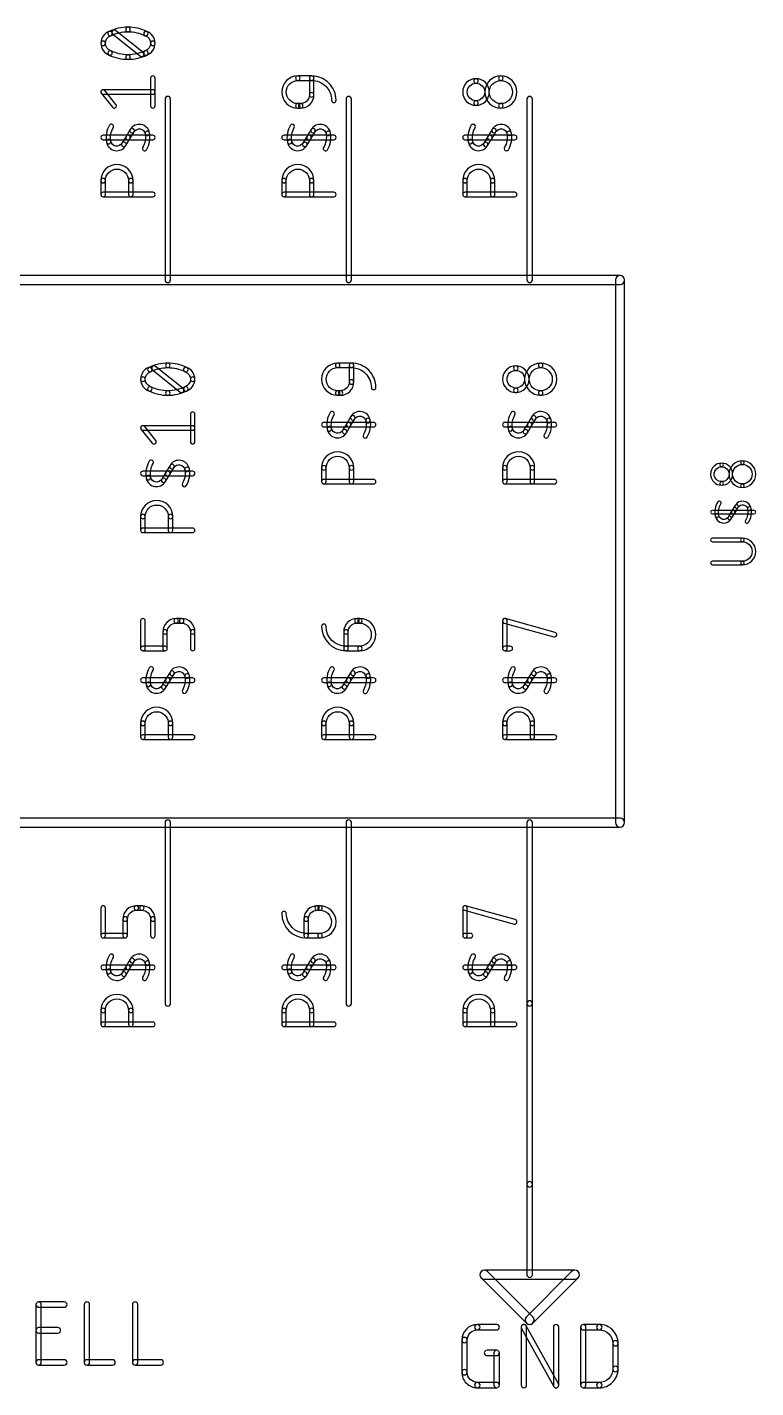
# Model space of a CAD drawing. Extents: x 1.15 to 5.71, y -1.13 to 1.97.
# Drawn here: x 4.645 to 5.45, y 0.175 to 1.679 of the extents above; entities that cross this region are included whole.
import ezdxf

# ---------------------------------------------------------------- set-up
doc = ezdxf.new("R2010")
doc.units = 0
for name, color, linetype in [('91', 122, 'CONTINUOUS'), ('94', 12, 'CONTINUOUS'), ('95', 251, 'CONTINUOUS'), ('96', 251, 'CONTINUOUS')]:
    doc.layers.add(name, color=color, linetype=linetype)

msp = doc.modelspace()

# ---------------------------------------------------------------- linework, layer by layer
at = {"layer": '91'}
msp.add_lwpolyline([(5.197, 0.6), (5.197, 0.4, 1), (5.203, 0.4), (5.203, 0.6, 1)], format="xyb", close=True, dxfattribs=at)
at = {"layer": '94'}
for points in [[(4.797, 1.6), (4.797, 1.4, 1), (4.803, 1.4), (4.803, 1.6, 1)], [(4.997, 1.6), (4.997, 1.4, 1), (5.003, 1.4), (5.003, 1.6, 1)], [(5.197, 1.6), (5.197, 1.4, 1), (5.203, 1.4), (5.203, 1.6, 1)], [(5.3, 1.405), (3.9, 1.405, 1), (3.9, 1.395), (5.3, 1.395, 1)], [(5.305, 0.8), (5.305, 1.4, 1), (5.295, 1.4), (5.295, 0.8, 1)], [(3.9, 0.795), (5.3, 0.795, 1), (5.3, 0.805), (3.9, 0.805, 1)], [(4.803, 0.6), (4.803, 0.8, 1), (4.797, 0.8), (4.797, 0.6, 1)], [(5.003, 0.6), (5.003, 0.8, 1), (4.997, 0.8), (4.997, 0.6, 1)], [(5.203, 0.6), (5.203, 0.8, 1), (5.197, 0.8), (5.197, 0.6, 1)], [(5.197, 0.4), (5.197, 0.3, 1), (5.203, 0.3), (5.203, 0.4, 1)], [(5.203536, 0.253536), (5.153536, 0.303536, 1), (5.146464, 0.296464), (5.196464, 0.246464, 1)], [(5.15, 0.295), (5.25, 0.295, 1), (5.25, 0.305), (5.15, 0.305, 1)], [(5.246464, 0.303536), (5.196464, 0.253536, 1), (5.203536, 0.246464), (5.253536, 0.296464, 1)]]:
    msp.add_lwpolyline(points, format="xyb", close=True, dxfattribs=at)
at = {"layer": '95'}
for points in [[(4.73695, 1.669994, 1), (4.735328, 1.674724, 0.320467), (4.726, 1.661664, 1), (4.731, 1.661664, -0.320467)], [(4.756, 1.674442, 1), (4.756, 1.679442, 0.113886), (4.735043, 1.674606, 1), (4.737234, 1.670112, -0.113886)], [(4.77284, 1.651394), (4.742284, 1.675839, 1), (4.739161, 1.671935), (4.769716, 1.64749, 1)], [(4.774766, 1.670112, 1), (4.776957, 1.674606, 0.113886), (4.756, 1.679442, 1), (4.756, 1.674442, -0.113886)], [(4.781, 1.661665, 1), (4.786, 1.661664, 0.320462), (4.776672, 1.674724, 1), (4.77505, 1.669994, -0.320462)], [(4.731, 1.661664, 1), (4.726, 1.661664, 0.320469), (4.735328, 1.648605, 1), (4.73695, 1.653335, -0.320469)], [(4.77505, 1.653335, 1), (4.776672, 1.648605, 0.320464), (4.786, 1.661664, 1), (4.781, 1.661664, -0.320464)], [(4.737234, 1.653217, 1), (4.735043, 1.648723, 0.113887), (4.756, 1.643887, 1), (4.756, 1.648887, -0.113887)], [(4.756, 1.648887, 1), (4.756, 1.643887, 0.113887), (4.776957, 1.648723, 1), (4.774766, 1.653217, -0.113887)], [(4.786, 1.592495), (4.786, 1.62305, 1), (4.781, 1.62305), (4.781, 1.592495, 1)], [(4.943778, 1.62055, 1), (4.943778, 1.62555, 1), (4.943778, 1.589995, 1), (4.943778, 1.594995, -1)], [(4.943778, 1.62055), (4.959056, 1.62055, 1), (4.959056, 1.62555), (4.943778, 1.62555, 1)], [(4.956556, 1.62305), (4.956556, 1.604717, 1), (4.961556, 1.604717), (4.961556, 1.62305, 1)], [(4.981, 1.598606, 1), (4.986, 1.598606, 0.414214), (4.959056, 1.62555, 1), (4.959056, 1.62055, -0.414214)], [(5.168222, 1.62055, 1), (5.168222, 1.62555, 1), (5.168222, 1.589995, 1), (5.168222, 1.594995, -1)], [(5.168222, 1.594995, 1), (5.168222, 1.589995, 1), (5.168222, 1.62555, 1), (5.168222, 1.62055, -1)], [(4.7285, 1.605273), (4.7835, 1.605273, 1), (4.7835, 1.610273), (4.7285, 1.610273, 1)], [(4.742674, 1.594057), (4.730452, 1.609334, 1), (4.726548, 1.606211), (4.73877, 1.590933, 1)], [(5.140722, 1.617495, 1), (5.140722, 1.622495, 1), (5.140722, 1.59305, 1), (5.140722, 1.59805, -1)], [(5.140722, 1.59805, 1), (5.140722, 1.59305, 1), (5.140722, 1.622495, 1), (5.140722, 1.617495, -1)], [(4.946833, 1.594995), (4.943778, 1.594995, 1), (4.943778, 1.589995), (4.946833, 1.589995, 1)], [(4.946833, 1.594995, 1), (4.946833, 1.589995, 0.414214), (4.961556, 1.604717, 1), (4.956556, 1.604717, -0.414214)], [(4.73981, 1.56841, 1), (4.735523, 1.570982, 0.182262), (4.732152, 1.552441, 1), (4.737071, 1.55334, -0.182262)], [(4.758144, 1.556187), (4.762727, 1.563826, 1), (4.75844, 1.566399), (4.753856, 1.55876, 1)], [(4.774929, 1.561608, 1), (4.779848, 1.562506, 0.691677), (4.75844, 1.566399, 1), (4.762727, 1.563826, -0.691677)], [(4.93981, 1.56841, 1), (4.935523, 1.570982, 0.182262), (4.932152, 1.552441, 1), (4.937071, 1.55334, -0.182262)], [(4.958144, 1.556187), (4.962727, 1.563826, 1), (4.95844, 1.566399), (4.953856, 1.55876, 1)], [(4.974929, 1.561608, 1), (4.979848, 1.562506, 0.691677), (4.95844, 1.566399, 1), (4.962727, 1.563826, -0.691677)], [(5.13981, 1.56841, 1), (5.135523, 1.570982, 0.182262), (5.132152, 1.552441, 1), (5.137071, 1.55334, -0.182262)], [(5.158144, 1.556187), (5.162727, 1.563826, 1), (5.15844, 1.566399), (5.153856, 1.55876, 1)], [(5.174929, 1.561608, 1), (5.179848, 1.562506, 0.691677), (5.15844, 1.566399, 1), (5.162727, 1.563826, -0.691677)], [(4.7835, 1.559974), (4.7285, 1.559974, 1), (4.7285, 1.554974), (4.7835, 1.554974, 1)], [(4.73707, 1.55334, 1), (4.732152, 1.552441, 0.691674), (4.75356, 1.548549, 1), (4.749273, 1.551121, -0.691674)], [(4.753856, 1.55876), (4.749273, 1.551121, 1), (4.75356, 1.548549), (4.758144, 1.556187, 1)], [(4.77219, 1.546538, 1), (4.776477, 1.543965, 0.182253), (4.779848, 1.562506, 1), (4.77493, 1.561608, -0.182253)], [(4.9835, 1.559974), (4.9285, 1.559974, 1), (4.9285, 1.554974), (4.9835, 1.554974, 1)], [(4.93707, 1.55334, 1), (4.932152, 1.552441, 0.691674), (4.95356, 1.548549, 1), (4.949273, 1.551121, -0.691674)], [(4.953856, 1.55876), (4.949273, 1.551121, 1), (4.95356, 1.548549), (4.958144, 1.556187, 1)], [(4.97219, 1.546538, 1), (4.976477, 1.543965, 0.182253), (4.979848, 1.562506, 1), (4.97493, 1.561608, -0.182253)], [(5.1835, 1.559974), (5.1285, 1.559974, 1), (5.1285, 1.554974), (5.1835, 1.554974, 1)], [(5.13707, 1.55334, 1), (5.132152, 1.552441, 0.691674), (5.15356, 1.548549, 1), (5.149273, 1.551121, -0.691674)], [(5.153856, 1.55876), (5.149273, 1.551121, 1), (5.15356, 1.548549), (5.158144, 1.556187, 1)], [(5.17219, 1.546538, 1), (5.176477, 1.543965, 0.182253), (5.179848, 1.562506, 1), (5.17493, 1.561608, -0.182253)], [(4.756556, 1.509778, 1), (4.761556, 1.509778, 1), (4.726, 1.509778, 1), (4.731, 1.509778, -1)], [(4.956556, 1.509778, 1), (4.961556, 1.509778, 1), (4.926, 1.509778, 1), (4.931, 1.509778, -1)], [(5.156556, 1.509778, 1), (5.161556, 1.509778, 1), (5.126, 1.509778, 1), (5.131, 1.509778, -1)], [(4.731, 1.4945), (4.731, 1.509778, 1), (4.726, 1.509778), (4.726, 1.4945, 1)], [(4.756556, 1.509778), (4.756556, 1.4945, 1), (4.761556, 1.4945), (4.761556, 1.509778, 1)], [(4.931, 1.4945), (4.931, 1.509778, 1), (4.926, 1.509778), (4.926, 1.4945, 1)], [(4.956556, 1.509778), (4.956556, 1.4945, 1), (4.961556, 1.4945), (4.961556, 1.509778, 1)], [(5.131, 1.4945), (5.131, 1.509778, 1), (5.126, 1.509778), (5.126, 1.4945, 1)], [(5.156556, 1.509778), (5.156556, 1.4945, 1), (5.161556, 1.4945), (5.161556, 1.509778, 1)], [(4.7835, 1.497), (4.7285, 1.497, 1), (4.7285, 1.492), (4.7835, 1.492, 1)], [(4.9835, 1.497), (4.9285, 1.497, 1), (4.9285, 1.492), (4.9835, 1.492, 1)], [(5.1835, 1.497), (5.1285, 1.497, 1), (5.1285, 1.492), (5.1835, 1.492, 1)], [(4.78095, 1.298552, 1), (4.779328, 1.303281, 0.320467), (4.77, 1.290222, 1), (4.775, 1.290222, -0.320467)], [(4.8, 1.303, 1), (4.8, 1.308, 0.113886), (4.779043, 1.303164, 1), (4.781234, 1.29867, -0.113886)], [(4.81684, 1.279952), (4.786284, 1.304397, 1), (4.783161, 1.300492), (4.813716, 1.276048, 1)], [(4.818766, 1.29867, 1), (4.820957, 1.303164, 0.113886), (4.8, 1.308, 1), (4.8, 1.303, -0.113886)], [(4.825, 1.290222, 1), (4.83, 1.290222, 0.320462), (4.820672, 1.303282, 1), (4.81905, 1.298552, -0.320462)], [(4.987778, 1.303, 1), (4.987778, 1.308, 1), (4.987778, 1.272445, 1), (4.987778, 1.277445, -1)], [(4.987778, 1.303), (5.003056, 1.303, 1), (5.003056, 1.308), (4.987778, 1.308, 1)], [(5.000556, 1.3055), (5.000556, 1.287167, 1), (5.005556, 1.287167), (5.005556, 1.3055, 1)], [(5.025, 1.281056, 1), (5.03, 1.281056, 0.414214), (5.003056, 1.308, 1), (5.003056, 1.303, -0.414214)], [(5.184722, 1.299944, 1), (5.184722, 1.304944, 1), (5.184722, 1.2755, 1), (5.184722, 1.2805, -1)], [(5.184722, 1.2805, 1), (5.184722, 1.2755, 1), (5.184722, 1.304945, 1), (5.184722, 1.299945, -1)], [(5.212222, 1.303, 1), (5.212222, 1.308, 1), (5.212222, 1.272445, 1), (5.212222, 1.277445, -1)], [(5.212222, 1.277444, 1), (5.212222, 1.272444, 1), (5.212222, 1.308, 1), (5.212222, 1.303, -1)], [(4.775, 1.290222, 1), (4.77, 1.290222, 0.320469), (4.779328, 1.277163, 1), (4.78095, 1.281893, -0.320469)], [(4.781234, 1.281775, 1), (4.779043, 1.277281, 0.113887), (4.8, 1.272445, 1), (4.8, 1.277445, -0.113887)], [(4.8, 1.277445, 1), (4.8, 1.272445, 0.113887), (4.820957, 1.277281, 1), (4.818766, 1.281775, -0.113887)], [(4.81905, 1.281893, 1), (4.820672, 1.277163, 0.320464), (4.83, 1.290222, 1), (4.825, 1.290222, -0.320464)], [(4.990833, 1.277445, 1), (4.990833, 1.272445, 0.414214), (5.005556, 1.287167, 1), (5.000556, 1.287167, -0.414214)], [(4.990833, 1.277445), (4.987778, 1.277445, 1), (4.987778, 1.272445), (4.990833, 1.272445, 1)], [(4.83, 1.221053), (4.83, 1.251608, 1), (4.825, 1.251608), (4.825, 1.221053, 1)], [(4.98381, 1.250859, 1), (4.979523, 1.253432, 0.182262), (4.976152, 1.23489, 1), (4.981071, 1.235789, -0.182262)], [(5.002144, 1.238637), (5.006727, 1.246276, 1), (5.00244, 1.248848), (4.997856, 1.241209, 1)], [(5.018929, 1.244057, 1), (5.023848, 1.244956, 0.691677), (5.00244, 1.248848, 1), (5.006727, 1.246276, -0.691677)], [(5.18381, 1.250859, 1), (5.179523, 1.253432, 0.182262), (5.176152, 1.23489, 1), (5.181071, 1.235789, -0.182262)], [(5.202144, 1.238637), (5.206727, 1.246276, 1), (5.20244, 1.248848), (5.197856, 1.241209, 1)], [(5.218929, 1.244057, 1), (5.223848, 1.244956, 0.691677), (5.20244, 1.248848, 1), (5.206727, 1.246276, -0.691677)], [(4.786674, 1.222614), (4.774452, 1.237892, 1), (4.770548, 1.234769), (4.78277, 1.219491, 1)], [(4.7725, 1.23383), (4.8275, 1.23383, 1), (4.8275, 1.23883), (4.7725, 1.23883, 1)], [(5.0275, 1.242423), (4.9725, 1.242423, 1), (4.9725, 1.237423), (5.0275, 1.237423, 1)], [(4.98107, 1.235789, 1), (4.976152, 1.23489, 0.691674), (4.99756, 1.230998, 1), (4.993273, 1.233571, -0.691674)], [(4.997856, 1.241209), (4.993273, 1.233571, 1), (4.99756, 1.230998), (5.002144, 1.238637, 1)], [(5.01619, 1.228987, 1), (5.020477, 1.226415, 0.182253), (5.023848, 1.244956, 1), (5.01893, 1.244057, -0.182253)], [(5.2275, 1.242423), (5.1725, 1.242423, 1), (5.1725, 1.237423), (5.2275, 1.237423, 1)], [(5.18107, 1.235789, 1), (5.176152, 1.23489, 0.691674), (5.19756, 1.230998, 1), (5.193273, 1.233571, -0.691674)], [(5.197856, 1.241209), (5.193273, 1.233571, 1), (5.19756, 1.230998), (5.202144, 1.238637, 1)], [(5.21619, 1.228987, 1), (5.220477, 1.226415, 0.182253), (5.223848, 1.244956, 1), (5.21893, 1.244057, -0.182253)], [(5.000556, 1.192227, 1), (5.005556, 1.192227, 1), (4.97, 1.192227, 1), (4.975, 1.192227, -1)], [(5.200556, 1.192227, 1), (5.205556, 1.192227, 1), (5.17, 1.192227, 1), (5.175, 1.192227, -1)], [(4.8275, 1.188531), (4.7725, 1.188531, 1), (4.7725, 1.183531), (4.8275, 1.183531, 1)], [(4.78381, 1.196967, 1), (4.779523, 1.19954, 0.182262), (4.776152, 1.180999, 1), (4.781071, 1.181897, -0.182262)], [(4.797856, 1.187318), (4.793273, 1.179679, 1), (4.79756, 1.177106), (4.802144, 1.184745, 1)], [(4.802144, 1.184745), (4.806727, 1.192384, 1), (4.80244, 1.194957), (4.797856, 1.187318, 1)], [(4.818929, 1.190165, 1), (4.823848, 1.191064, 0.691677), (4.80244, 1.194957, 1), (4.806727, 1.192384, -0.691677)], [(4.81619, 1.175095, 1), (4.820477, 1.172523, 0.182253), (4.823848, 1.191064, 1), (4.81893, 1.190165, -0.182253)], [(4.975, 1.17695), (4.975, 1.192227, 1), (4.97, 1.192227), (4.97, 1.17695, 1)], [(5.000556, 1.192227), (5.000556, 1.17695, 1), (5.005556, 1.17695), (5.005556, 1.192227, 1)], [(5.175, 1.17695), (5.175, 1.192227, 1), (5.17, 1.192227), (5.17, 1.17695, 1)], [(5.200556, 1.192227), (5.200556, 1.17695, 1), (5.205556, 1.17695), (5.205556, 1.192227, 1)], [(5.412222, 1.193444, 1), (5.412222, 1.197444, 1), (5.412222, 1.173, 1), (5.412222, 1.177, -1)], [(5.412222, 1.177, 1), (5.412222, 1.173, 1), (5.412222, 1.197445, 1), (5.412222, 1.193445, -1)], [(5.435222, 1.196, 1), (5.435222, 1.2, 1), (5.435222, 1.170445, 1), (5.435222, 1.174445, -1)], [(5.435222, 1.174444, 1), (5.435222, 1.170444, 1), (5.435222, 1.2, 1), (5.435222, 1.196, -1)], [(4.78107, 1.181897, 1), (4.776152, 1.180999, 0.691674), (4.79756, 1.177106, 1), (4.793273, 1.179679, -0.691674)], [(5.0275, 1.17945), (4.9725, 1.17945, 1), (4.9725, 1.17445), (5.0275, 1.17445, 1)], [(5.2275, 1.17945), (5.1725, 1.17945, 1), (5.1725, 1.17445), (5.2275, 1.17445, 1)], [(4.800556, 1.138335, 1), (4.805556, 1.138335, 1), (4.77, 1.138335, 1), (4.775, 1.138335, -1)], [(5.448, 1.145222), (5.402, 1.145222, 1), (5.402, 1.141222), (5.448, 1.141222, 1)], [(5.411382, 1.152416, 1), (5.407952, 1.154473, 0.182261), (5.405144, 1.139029, 1), (5.409079, 1.139748, -0.182261)], [(5.423285, 1.144251), (5.419452, 1.137862, 1), (5.422882, 1.135804), (5.426715, 1.142193, 1)], [(5.426715, 1.142193), (5.430548, 1.148582, 1), (5.427118, 1.15064), (5.423285, 1.144251, 1)], [(5.440921, 1.146696, 1), (5.444856, 1.147415, 0.691667), (5.427118, 1.15064, 1), (5.430548, 1.148582, -0.691667)], [(5.438618, 1.134029, 1), (5.442048, 1.131971, 0.182258), (5.444856, 1.147415, 1), (5.440921, 1.146696, -0.182258)], [(4.775, 1.123058), (4.775, 1.138335, 1), (4.77, 1.138335), (4.77, 1.123058, 1)], [(4.800556, 1.138335), (4.800556, 1.123058, 1), (4.805556, 1.123058), (4.805556, 1.138335, 1)], [(5.409079, 1.139748, 1), (5.405144, 1.139029, 0.691674), (5.422882, 1.135804, 1), (5.419452, 1.137862, -0.691674)], [(4.8275, 1.125558), (4.7725, 1.125558, 1), (4.7725, 1.120558), (4.8275, 1.120558, 1)], [(5.435222, 1.1145), (5.402, 1.1145, 1), (5.402, 1.1105), (5.435222, 1.1105, 1)], [(5.435222, 1.088945, 1), (5.435222, 1.084945, 1), (5.435222, 1.1145, 1), (5.435222, 1.1105, -1)], [(5.402, 1.084945), (5.435222, 1.084945, 1), (5.435222, 1.088945), (5.402, 1.088945, 1)], [(4.775, 0.992495), (4.775, 1.02305, 1), (4.77, 1.02305), (4.77, 0.992495, 1)], [(4.809167, 1.02055, 1), (4.809167, 1.02555, 0.414214), (4.794445, 1.010828, 1), (4.799445, 1.010828, -0.414214)], [(4.815278, 1.02555), (4.809167, 1.02555, 1), (4.809167, 1.02055), (4.815278, 1.02055, 1)], [(4.825, 1.010828, 1), (4.83, 1.010828, 0.414214), (4.815278, 1.02555, 1), (4.815278, 1.02055, -0.414214)], [(5.009167, 1.02055, 1), (5.009167, 1.02555, 0.414214), (4.994445, 1.010828, 1), (4.999445, 1.010828, -0.414214)], [(5.009167, 1.02055), (5.012222, 1.02055, 1), (5.012222, 1.02555), (5.009167, 1.02555, 1)], [(5.012222, 0.994995, 1), (5.012222, 0.989995, 1), (5.012222, 1.02555, 1), (5.012222, 1.02055, -1)], [(5.175, 0.992495), (5.175, 1.02305, 1), (5.17, 1.02305), (5.17, 0.992495, 1)], [(5.171831, 1.020642), (5.226831, 1.005364, 1), (5.228169, 1.010181), (5.173169, 1.025459, 1)], [(4.794445, 1.010828), (4.794445, 0.992495, 1), (4.799445, 0.992495), (4.799445, 1.010828, 1)], [(4.83, 0.992495), (4.83, 1.010828, 1), (4.825, 1.010828), (4.825, 0.992495, 1)], [(4.975, 1.016939, 1), (4.97, 1.016939, 0.414211), (4.996945, 0.989995, 1), (4.996945, 0.994995, -0.414211)], [(4.999445, 0.992495), (4.999445, 1.010828, 1), (4.994445, 1.010828), (4.994445, 0.992495, 1)], [(4.796945, 0.994995), (4.7725, 0.994995, 1), (4.7725, 0.989995), (4.796945, 0.989995, 1)], [(5.012222, 0.994995), (4.996945, 0.994995, 1), (4.996945, 0.989995), (5.012222, 0.989995, 1)], [(5.178611, 0.994995), (5.1725, 0.994995, 1), (5.1725, 0.989995), (5.178611, 0.989995, 1)], [(4.78381, 0.96841, 1), (4.779523, 0.970982, 0.182262), (4.776152, 0.952441, 1), (4.781071, 0.95334, -0.182262)], [(4.802144, 0.956187), (4.806727, 0.963826, 1), (4.80244, 0.966399), (4.797856, 0.95876, 1)], [(4.818929, 0.961608, 1), (4.823848, 0.962506, 0.691677), (4.80244, 0.966399, 1), (4.806727, 0.963826, -0.691677)], [(4.81619, 0.946538, 1), (4.820477, 0.943965, 0.182253), (4.823848, 0.962506, 1), (4.81893, 0.961608, -0.182253)], [(4.98381, 0.96841, 1), (4.979523, 0.970982, 0.182262), (4.976152, 0.952441, 1), (4.981071, 0.95334, -0.182262)], [(5.002144, 0.956187), (5.006727, 0.963826, 1), (5.00244, 0.966399), (4.997856, 0.95876, 1)], [(5.018929, 0.961608, 1), (5.023848, 0.962506, 0.691677), (5.00244, 0.966399, 1), (5.006727, 0.963826, -0.691677)], [(5.01619, 0.946538, 1), (5.020477, 0.943965, 0.182253), (5.023848, 0.962506, 1), (5.01893, 0.961608, -0.182253)], [(5.18381, 0.96841, 1), (5.179523, 0.970982, 0.182262), (5.176152, 0.952441, 1), (5.181071, 0.95334, -0.182262)], [(5.202144, 0.956187), (5.206727, 0.963826, 1), (5.20244, 0.966399), (5.197856, 0.95876, 1)], [(5.218929, 0.961608, 1), (5.223848, 0.962506, 0.691677), (5.20244, 0.966399, 1), (5.206727, 0.963826, -0.691677)], [(5.21619, 0.946538, 1), (5.220477, 0.943965, 0.182253), (5.223848, 0.962506, 1), (5.21893, 0.961608, -0.182253)], [(4.8275, 0.959974), (4.7725, 0.959974, 1), (4.7725, 0.954974), (4.8275, 0.954974, 1)], [(4.78107, 0.95334, 1), (4.776152, 0.952441, 0.691674), (4.79756, 0.948549, 1), (4.793273, 0.951121, -0.691674)], [(4.797856, 0.95876), (4.793273, 0.951121, 1), (4.79756, 0.948549), (4.802144, 0.956187, 1)], [(5.0275, 0.959974), (4.9725, 0.959974, 1), (4.9725, 0.954974), (5.0275, 0.954974, 1)], [(4.98107, 0.95334, 1), (4.976152, 0.952441, 0.691674), (4.99756, 0.948549, 1), (4.993273, 0.951121, -0.691674)], [(4.997856, 0.95876), (4.993273, 0.951121, 1), (4.99756, 0.948549), (5.002144, 0.956187, 1)], [(5.2275, 0.959974), (5.1725, 0.959974, 1), (5.1725, 0.954974), (5.2275, 0.954974, 1)], [(5.18107, 0.95334, 1), (5.176152, 0.952441, 0.691674), (5.19756, 0.948549, 1), (5.193273, 0.951121, -0.691674)], [(5.197856, 0.95876), (5.193273, 0.951121, 1), (5.19756, 0.948549), (5.202144, 0.956187, 1)], [(4.800556, 0.909778, 1), (4.805556, 0.909778, 1), (4.77, 0.909778, 1), (4.775, 0.909778, -1)], [(5.000556, 0.909778, 1), (5.005556, 0.909778, 1), (4.97, 0.909778, 1), (4.975, 0.909778, -1)], [(5.200556, 0.909778, 1), (5.205556, 0.909778, 1), (5.17, 0.909778, 1), (5.175, 0.909778, -1)], [(4.775, 0.8945), (4.775, 0.909778, 1), (4.77, 0.909778), (4.77, 0.8945, 1)], [(4.800556, 0.909778), (4.800556, 0.8945, 1), (4.805556, 0.8945), (4.805556, 0.909778, 1)], [(4.975, 0.8945), (4.975, 0.909778, 1), (4.97, 0.909778), (4.97, 0.8945, 1)], [(5.000556, 0.909778), (5.000556, 0.8945, 1), (5.005556, 0.8945), (5.005556, 0.909778, 1)], [(5.175, 0.8945), (5.175, 0.909778, 1), (5.17, 0.909778), (5.17, 0.8945, 1)], [(5.200556, 0.909778), (5.200556, 0.8945, 1), (5.205556, 0.8945), (5.205556, 0.909778, 1)], [(4.8275, 0.897), (4.7725, 0.897, 1), (4.7725, 0.892), (4.8275, 0.892, 1)], [(5.0275, 0.897), (4.9725, 0.897, 1), (4.9725, 0.892), (5.0275, 0.892, 1)], [(5.2275, 0.897), (5.1725, 0.897, 1), (5.1725, 0.892), (5.2275, 0.892, 1)], [(4.731, 0.674945), (4.731, 0.7055, 1), (4.726, 0.7055), (4.726, 0.674945, 1)], [(4.765167, 0.703, 1), (4.765167, 0.708, 0.414214), (4.750445, 0.693278, 1), (4.755445, 0.693278, -0.414214)], [(4.771278, 0.708), (4.765167, 0.708, 1), (4.765167, 0.703), (4.771278, 0.703, 1)], [(4.781, 0.693278, 1), (4.786, 0.693278, 0.414214), (4.771278, 0.708, 1), (4.771278, 0.703, -0.414214)], [(4.965167, 0.703, 1), (4.965167, 0.708, 0.414214), (4.950445, 0.693278, 1), (4.955445, 0.693278, -0.414214)], [(4.965167, 0.703), (4.968222, 0.703, 1), (4.968222, 0.708), (4.965167, 0.708, 1)], [(4.968222, 0.677444, 1), (4.968222, 0.672444, 1), (4.968222, 0.708, 1), (4.968222, 0.703, -1)], [(5.131, 0.674945), (5.131, 0.7055, 1), (5.126, 0.7055), (5.126, 0.674945, 1)], [(5.127831, 0.703091), (5.182831, 0.687813, 1), (5.184169, 0.692631), (5.129169, 0.707909, 1)], [(4.750445, 0.693278), (4.750445, 0.674945, 1), (4.755445, 0.674945), (4.755445, 0.693278, 1)], [(4.786, 0.674945), (4.786, 0.693278, 1), (4.781, 0.693278), (4.781, 0.674945, 1)], [(4.931, 0.699389, 1), (4.926, 0.699389, 0.414211), (4.952945, 0.672445, 1), (4.952945, 0.677445, -0.414211)], [(4.955445, 0.674945), (4.955445, 0.693278, 1), (4.950445, 0.693278), (4.950445, 0.674945, 1)], [(4.752945, 0.677445), (4.7285, 0.677445, 1), (4.7285, 0.672445), (4.752945, 0.672445, 1)], [(4.968222, 0.677445), (4.952945, 0.677445, 1), (4.952945, 0.672445), (4.968222, 0.672445, 1)], [(5.134611, 0.677445), (5.1285, 0.677445, 1), (5.1285, 0.672445), (5.134611, 0.672445, 1)], [(4.73981, 0.650859, 1), (4.735523, 0.653432, 0.182262), (4.732152, 0.63489, 1), (4.737071, 0.635789, -0.182262)], [(4.758144, 0.638637), (4.762727, 0.646276, 1), (4.75844, 0.648848), (4.753856, 0.641209, 1)], [(4.774929, 0.644057, 1), (4.779848, 0.644956, 0.691677), (4.75844, 0.648848, 1), (4.762727, 0.646276, -0.691677)], [(4.77219, 0.628987, 1), (4.776477, 0.626415, 0.182253), (4.779848, 0.644956, 1), (4.77493, 0.644057, -0.182253)], [(4.93981, 0.650859, 1), (4.935523, 0.653432, 0.182262), (4.932152, 0.63489, 1), (4.937071, 0.635789, -0.182262)], [(4.958144, 0.638637), (4.962727, 0.646276, 1), (4.95844, 0.648848), (4.953856, 0.641209, 1)], [(4.974929, 0.644057, 1), (4.979848, 0.644956, 0.691677), (4.95844, 0.648848, 1), (4.962727, 0.646276, -0.691677)], [(4.97219, 0.628987, 1), (4.976477, 0.626415, 0.182253), (4.979848, 0.644956, 1), (4.97493, 0.644057, -0.182253)], [(5.13981, 0.650859, 1), (5.135523, 0.653432, 0.182262), (5.132152, 0.63489, 1), (5.137071, 0.635789, -0.182262)], [(5.158144, 0.638637), (5.162727, 0.646276, 1), (5.15844, 0.648848), (5.153856, 0.641209, 1)], [(5.174929, 0.644057, 1), (5.179848, 0.644956, 0.691677), (5.15844, 0.648848, 1), (5.162727, 0.646276, -0.691677)], [(5.17219, 0.628987, 1), (5.176477, 0.626415, 0.182253), (5.179848, 0.644956, 1), (5.17493, 0.644057, -0.182253)], [(4.7835, 0.642423), (4.7285, 0.642423, 1), (4.7285, 0.637423), (4.7835, 0.637423, 1)], [(4.73707, 0.635789, 1), (4.732152, 0.63489, 0.691674), (4.75356, 0.630998, 1), (4.749273, 0.633571, -0.691674)], [(4.753856, 0.641209), (4.749273, 0.633571, 1), (4.75356, 0.630998), (4.758144, 0.638637, 1)], [(4.9835, 0.642423), (4.9285, 0.642423, 1), (4.9285, 0.637423), (4.9835, 0.637423, 1)], [(4.93707, 0.635789, 1), (4.932152, 0.63489, 0.691674), (4.95356, 0.630998, 1), (4.949273, 0.633571, -0.691674)], [(4.953856, 0.641209), (4.949273, 0.633571, 1), (4.95356, 0.630998), (4.958144, 0.638637, 1)], [(5.1835, 0.642423), (5.1285, 0.642423, 1), (5.1285, 0.637423), (5.1835, 0.637423, 1)], [(5.13707, 0.635789, 1), (5.132152, 0.63489, 0.691674), (5.15356, 0.630998, 1), (5.149273, 0.633571, -0.691674)], [(5.153856, 0.641209), (5.149273, 0.633571, 1), (5.15356, 0.630998), (5.158144, 0.638637, 1)], [(4.756556, 0.592227, 1), (4.761556, 0.592227, 1), (4.726, 0.592227, 1), (4.731, 0.592227, -1)], [(4.956556, 0.592227, 1), (4.961556, 0.592227, 1), (4.926, 0.592227, 1), (4.931, 0.592227, -1)], [(5.156556, 0.592227, 1), (5.161556, 0.592227, 1), (5.126, 0.592227, 1), (5.131, 0.592227, -1)], [(4.731, 0.57695), (4.731, 0.592227, 1), (4.726, 0.592227), (4.726, 0.57695, 1)], [(4.756556, 0.592227), (4.756556, 0.57695, 1), (4.761556, 0.57695), (4.761556, 0.592227, 1)], [(4.931, 0.57695), (4.931, 0.592227, 1), (4.926, 0.592227), (4.926, 0.57695, 1)], [(4.956556, 0.592227), (4.956556, 0.57695, 1), (4.961556, 0.57695), (4.961556, 0.592227, 1)], [(5.131, 0.57695), (5.131, 0.592227, 1), (5.126, 0.592227), (5.126, 0.57695, 1)], [(5.156556, 0.592227), (5.156556, 0.57695, 1), (5.161556, 0.57695), (5.161556, 0.592227, 1)], [(4.7835, 0.57945), (4.7285, 0.57945, 1), (4.7285, 0.57445), (4.7835, 0.57445, 1)], [(4.9835, 0.57945), (4.9285, 0.57945, 1), (4.9285, 0.57445), (4.9835, 0.57445, 1)], [(5.1835, 0.57945), (5.1285, 0.57945, 1), (5.1285, 0.57445), (5.1835, 0.57445, 1)]]:
    msp.add_lwpolyline(points, format="xyb", close=True, dxfattribs=at)
at = {"layer": '96'}
for points in [[(4.660169, 0.203), (4.660169, 0.267, 1), (4.654169, 0.267), (4.654169, 0.203, 1)], [(4.657169, 0.264), (4.685613, 0.264, 1), (4.685613, 0.27), (4.657169, 0.27, 1)], [(4.707504, 0.267), (4.707504, 0.203, 1), (4.713504, 0.203), (4.713504, 0.267, 1)], [(4.760839, 0.267), (4.760839, 0.203, 1), (4.766839, 0.203), (4.766839, 0.267, 1)], [(4.657169, 0.235555), (4.678502, 0.235555, 1), (4.678502, 0.241555), (4.657169, 0.241555, 1)], [(5.142222, 0.239, 1), (5.142222, 0.245, 0.414211), (5.125, 0.227778, 1), (5.131, 0.227778, -0.414211)], [(5.142222, 0.239), (5.163555, 0.239, 1), (5.163555, 0.245), (5.142222, 0.245, 1)], [(5.196643, 0.178), (5.196643, 0.242, 1), (5.190643, 0.242), (5.190643, 0.178, 1)], [(5.191021, 0.240543), (5.226576, 0.176543, 1), (5.231821, 0.179457), (5.196266, 0.243457, 1)], [(5.232199, 0.178), (5.232199, 0.242, 1), (5.226199, 0.242), (5.226199, 0.178, 1)], [(5.262286, 0.178), (5.262286, 0.242, 1), (5.256286, 0.242), (5.256286, 0.178, 1)], [(5.259286, 0.239), (5.277064, 0.239, 1), (5.277064, 0.245), (5.259286, 0.245, 1)], [(5.291842, 0.224222, 1), (5.297842, 0.224222, 0.414214), (5.277064, 0.245, 1), (5.277064, 0.239, -0.414214)], [(5.131, 0.192222), (5.131, 0.227778, 1), (5.125, 0.227778), (5.125, 0.192222, 1)], [(5.291842, 0.224222), (5.291842, 0.195778, 1), (5.297842, 0.195778), (5.297842, 0.224222, 1)], [(5.152889, 0.210555), (5.163555, 0.210555, 1), (5.163555, 0.216555), (5.152889, 0.216555, 1)], [(5.160555, 0.213555), (5.160555, 0.178, 1), (5.166555, 0.178), (5.166555, 0.213555, 1)], [(4.685613, 0.206), (4.657169, 0.206, 1), (4.657169, 0.2), (4.685613, 0.2, 1)], [(4.710504, 0.2), (4.738948, 0.2, 1), (4.738948, 0.206), (4.710504, 0.206, 1)], [(4.763839, 0.2), (4.792283, 0.2, 1), (4.792283, 0.206), (4.763839, 0.206, 1)], [(5.277064, 0.181, 1), (5.277064, 0.175, 0.414216), (5.297842, 0.195778, 1), (5.291842, 0.195778, -0.414216)], [(5.131, 0.192222, 1), (5.125, 0.192222, 0.414214), (5.142222, 0.175, 1), (5.142222, 0.181, -0.414214)], [(5.163555, 0.181), (5.142222, 0.181, 1), (5.142222, 0.175), (5.163555, 0.175, 1)], [(5.277064, 0.181), (5.259286, 0.181, 1), (5.259286, 0.175), (5.277064, 0.175, 1)]]:
    msp.add_lwpolyline(points, format="xyb", close=True, dxfattribs=at)

doc.saveas('drawing.dxf')
